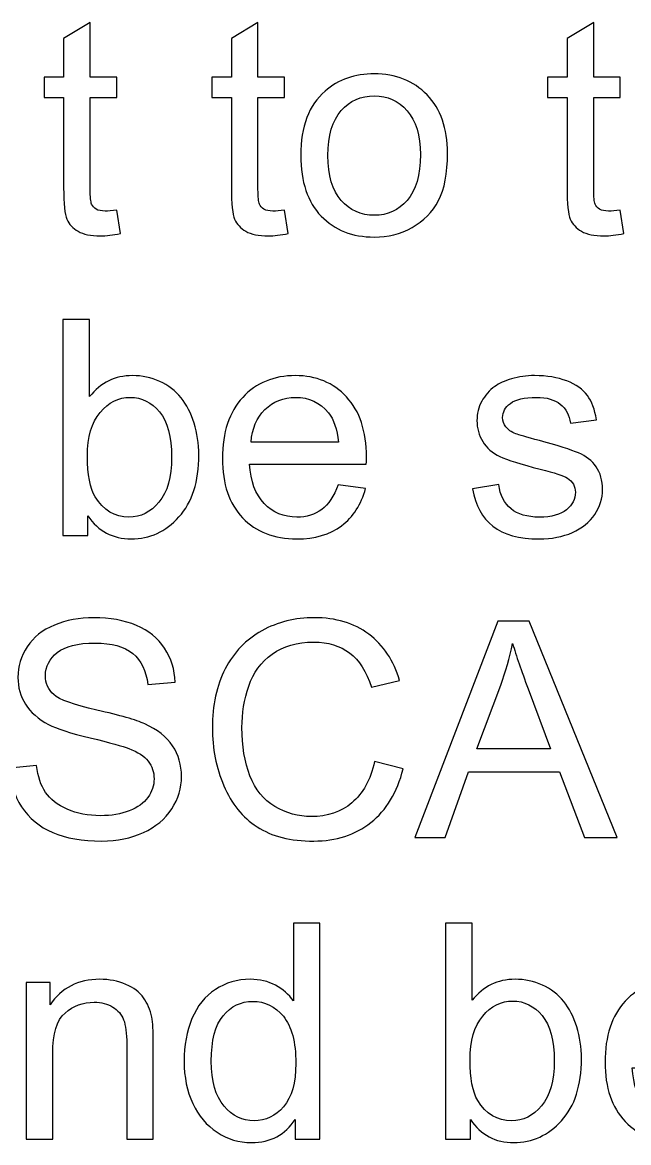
# Model space of a CAD drawing. Header units: centimetres. Extents: x -30.6 to 14.2, y -21.2 to 7.4.
# Drawn here: x -25.438 to -24.694, y 0.906 to 2.281 of the extents above; entities that cross this region are included whole.
import ezdxf

# ---------------------------------------------------------------- set-up
doc = ezdxf.new("R2010")
doc.units = ezdxf.units.CM
doc.header["$MEASUREMENT"] = 0
doc.layers.add('Layer 1', color=7, linetype='Continuous')

msp = doc.modelspace()

# ---------------------------------------------------------------- linework, layer by layer
at = {"layer": 'Layer 1'}
for points, knots in [([(-25.32169, 2.05035), (-25.32169, 2.05035), (-25.31725, 2.02158), (-25.31725, 2.02158), (-25.31725, 2.02158), (-25.32638, 2.01966), (-25.3346, 2.01868), (-25.34176, 2.01868), (-25.34176, 2.01868), (-25.35355, 2.01868), (-25.36269, 2.02053), (-25.36923, 2.0243), (-25.36923, 2.0243), (-25.37571, 2.02806), (-25.38028, 2.03294), (-25.38293, 2.03905), (-25.38293, 2.03905), (-25.38559, 2.04516), (-25.38689, 2.058), (-25.38689, 2.07757), (-25.38689, 2.07757), (-25.38689, 2.07757), (-25.38689, 2.18833), (-25.38689, 2.18833), (-25.38689, 2.18833), (-25.38689, 2.18833), (-25.41096, 2.18833), (-25.41096, 2.18833), (-25.41096, 2.18833), (-25.41096, 2.18833), (-25.41096, 2.21352), (-25.41096, 2.21352), (-25.41096, 2.21352), (-25.41096, 2.21352), (-25.38689, 2.21352), (-25.38689, 2.21352), (-25.38689, 2.21352), (-25.38689, 2.21352), (-25.38689, 2.26106), (-25.38689, 2.26106), (-25.38689, 2.26106), (-25.38689, 2.26106), (-25.35429, 2.28063), (-25.35429, 2.28063), (-25.35429, 2.28063), (-25.35429, 2.28063), (-25.35429, 2.21352), (-25.35429, 2.21352), (-25.35429, 2.21352), (-25.35429, 2.21352), (-25.32169, 2.21352), (-25.32169, 2.21352), (-25.32169, 2.21352), (-25.32169, 2.21352), (-25.32169, 2.18833), (-25.32169, 2.18833), (-25.32169, 2.18833), (-25.32169, 2.18833), (-25.35429, 2.18833), (-25.35429, 2.18833), (-25.35429, 2.18833), (-25.35429, 2.18833), (-25.35429, 2.07572), (-25.35429, 2.07572), (-25.35429, 2.07572), (-25.35429, 2.0664), (-25.35373, 2.06041), (-25.35256, 2.05776), (-25.35256, 2.05776), (-25.35145, 2.0551), (-25.3496, 2.053), (-25.347, 2.0514), (-25.347, 2.0514), (-25.34441, 2.04985), (-25.34071, 2.04905), (-25.33589, 2.04905), (-25.33589, 2.04905), (-25.33231, 2.04905), (-25.32756, 2.04948), (-25.32169, 2.05035)], [0, 0, 0, 0, 0.047619, 0.047619, 0.047619, 0.047619, 0.0952381, 0.0952381, 0.0952381, 0.0952381, 0.1428571, 0.1428571, 0.1428571, 0.1428571, 0.1904762, 0.1904762, 0.1904762, 0.1904762, 0.2380952, 0.2380952, 0.2380952, 0.2380952, 0.2857143, 0.2857143, 0.2857143, 0.2857143, 0.3333333, 0.3333333, 0.3333333, 0.3333333, 0.3809524, 0.3809524, 0.3809524, 0.3809524, 0.4285714, 0.4285714, 0.4285714, 0.4285714, 0.4761905, 0.4761905, 0.4761905, 0.4761905, 0.5238095, 0.5238095, 0.5238095, 0.5238095, 0.5714286, 0.5714286, 0.5714286, 0.5714286, 0.6190476, 0.6190476, 0.6190476, 0.6190476, 0.6666667, 0.6666667, 0.6666667, 0.6666667, 0.7142857, 0.7142857, 0.7142857, 0.7142857, 0.7619048, 0.7619048, 0.7619048, 0.7619048, 0.8095238, 0.8095238, 0.8095238, 0.8095238, 0.8571429, 0.8571429, 0.8571429, 0.8571429, 0.9047619, 0.9047619, 0.9047619, 0.9047619, 1, 1, 1, 1]), ([(-25.11585, 2.05035), (-25.11585, 2.05035), (-25.11141, 2.02158), (-25.11141, 2.02158), (-25.11141, 2.02158), (-25.12054, 2.01966), (-25.12876, 2.01868), (-25.13592, 2.01868), (-25.13592, 2.01868), (-25.14771, 2.01868), (-25.15685, 2.02053), (-25.16339, 2.0243), (-25.16339, 2.0243), (-25.16987, 2.02806), (-25.17444, 2.03294), (-25.17709, 2.03905), (-25.17709, 2.03905), (-25.17975, 2.04516), (-25.18105, 2.058), (-25.18105, 2.07757), (-25.18105, 2.07757), (-25.18105, 2.07757), (-25.18105, 2.18833), (-25.18105, 2.18833), (-25.18105, 2.18833), (-25.18105, 2.18833), (-25.20512, 2.18833), (-25.20512, 2.18833), (-25.20512, 2.18833), (-25.20512, 2.18833), (-25.20512, 2.21352), (-25.20512, 2.21352), (-25.20512, 2.21352), (-25.20512, 2.21352), (-25.18105, 2.21352), (-25.18105, 2.21352), (-25.18105, 2.21352), (-25.18105, 2.21352), (-25.18105, 2.26106), (-25.18105, 2.26106), (-25.18105, 2.26106), (-25.18105, 2.26106), (-25.14845, 2.28063), (-25.14845, 2.28063), (-25.14845, 2.28063), (-25.14845, 2.28063), (-25.14845, 2.21352), (-25.14845, 2.21352), (-25.14845, 2.21352), (-25.14845, 2.21352), (-25.11585, 2.21352), (-25.11585, 2.21352), (-25.11585, 2.21352), (-25.11585, 2.21352), (-25.11585, 2.18833), (-25.11585, 2.18833), (-25.11585, 2.18833), (-25.11585, 2.18833), (-25.14845, 2.18833), (-25.14845, 2.18833), (-25.14845, 2.18833), (-25.14845, 2.18833), (-25.14845, 2.07572), (-25.14845, 2.07572), (-25.14845, 2.07572), (-25.14845, 2.0664), (-25.14789, 2.06041), (-25.14672, 2.05776), (-25.14672, 2.05776), (-25.14561, 2.0551), (-25.14376, 2.053), (-25.14116, 2.0514), (-25.14116, 2.0514), (-25.13857, 2.04985), (-25.13487, 2.04905), (-25.13005, 2.04905), (-25.13005, 2.04905), (-25.12647, 2.04905), (-25.12172, 2.04948), (-25.11585, 2.05035)], [0, 0, 0, 0, 0.047619, 0.047619, 0.047619, 0.047619, 0.0952381, 0.0952381, 0.0952381, 0.0952381, 0.1428571, 0.1428571, 0.1428571, 0.1428571, 0.1904762, 0.1904762, 0.1904762, 0.1904762, 0.2380952, 0.2380952, 0.2380952, 0.2380952, 0.2857143, 0.2857143, 0.2857143, 0.2857143, 0.3333333, 0.3333333, 0.3333333, 0.3333333, 0.3809524, 0.3809524, 0.3809524, 0.3809524, 0.4285714, 0.4285714, 0.4285714, 0.4285714, 0.4761905, 0.4761905, 0.4761905, 0.4761905, 0.5238095, 0.5238095, 0.5238095, 0.5238095, 0.5714286, 0.5714286, 0.5714286, 0.5714286, 0.6190476, 0.6190476, 0.6190476, 0.6190476, 0.6666667, 0.6666667, 0.6666667, 0.6666667, 0.7142857, 0.7142857, 0.7142857, 0.7142857, 0.7619048, 0.7619048, 0.7619048, 0.7619048, 0.8095238, 0.8095238, 0.8095238, 0.8095238, 0.8571429, 0.8571429, 0.8571429, 0.8571429, 0.9047619, 0.9047619, 0.9047619, 0.9047619, 1, 1, 1, 1]), ([(-24.70399, 2.05035), (-24.70399, 2.05035), (-24.69955, 2.02158), (-24.69955, 2.02158), (-24.69955, 2.02158), (-24.70868, 2.01966), (-24.7169, 2.01868), (-24.72406, 2.01868), (-24.72406, 2.01868), (-24.73585, 2.01868), (-24.74499, 2.02053), (-24.75153, 2.0243), (-24.75153, 2.0243), (-24.75801, 2.02806), (-24.76258, 2.03294), (-24.76523, 2.03905), (-24.76523, 2.03905), (-24.76789, 2.04516), (-24.76919, 2.058), (-24.76919, 2.07757), (-24.76919, 2.07757), (-24.76919, 2.07757), (-24.76919, 2.18833), (-24.76919, 2.18833), (-24.76919, 2.18833), (-24.76919, 2.18833), (-24.79326, 2.18833), (-24.79326, 2.18833), (-24.79326, 2.18833), (-24.79326, 2.18833), (-24.79326, 2.21352), (-24.79326, 2.21352), (-24.79326, 2.21352), (-24.79326, 2.21352), (-24.76919, 2.21352), (-24.76919, 2.21352), (-24.76919, 2.21352), (-24.76919, 2.21352), (-24.76919, 2.26106), (-24.76919, 2.26106), (-24.76919, 2.26106), (-24.76919, 2.26106), (-24.73659, 2.28063), (-24.73659, 2.28063), (-24.73659, 2.28063), (-24.73659, 2.28063), (-24.73659, 2.21352), (-24.73659, 2.21352), (-24.73659, 2.21352), (-24.73659, 2.21352), (-24.70399, 2.21352), (-24.70399, 2.21352), (-24.70399, 2.21352), (-24.70399, 2.21352), (-24.70399, 2.18833), (-24.70399, 2.18833), (-24.70399, 2.18833), (-24.70399, 2.18833), (-24.73659, 2.18833), (-24.73659, 2.18833), (-24.73659, 2.18833), (-24.73659, 2.18833), (-24.73659, 2.07572), (-24.73659, 2.07572), (-24.73659, 2.07572), (-24.73659, 2.0664), (-24.73603, 2.06041), (-24.73486, 2.05776), (-24.73486, 2.05776), (-24.73375, 2.0551), (-24.7319, 2.053), (-24.7293, 2.0514), (-24.7293, 2.0514), (-24.72671, 2.04985), (-24.72301, 2.04905), (-24.71819, 2.04905), (-24.71819, 2.04905), (-24.71461, 2.04905), (-24.70986, 2.04948), (-24.70399, 2.05035)], [0, 0, 0, 0, 0.047619, 0.047619, 0.047619, 0.047619, 0.0952381, 0.0952381, 0.0952381, 0.0952381, 0.1428571, 0.1428571, 0.1428571, 0.1428571, 0.1904762, 0.1904762, 0.1904762, 0.1904762, 0.2380952, 0.2380952, 0.2380952, 0.2380952, 0.2857143, 0.2857143, 0.2857143, 0.2857143, 0.3333333, 0.3333333, 0.3333333, 0.3333333, 0.3809524, 0.3809524, 0.3809524, 0.3809524, 0.4285714, 0.4285714, 0.4285714, 0.4285714, 0.4761905, 0.4761905, 0.4761905, 0.4761905, 0.5238095, 0.5238095, 0.5238095, 0.5238095, 0.5714286, 0.5714286, 0.5714286, 0.5714286, 0.6190476, 0.6190476, 0.6190476, 0.6190476, 0.6666667, 0.6666667, 0.6666667, 0.6666667, 0.7142857, 0.7142857, 0.7142857, 0.7142857, 0.7619048, 0.7619048, 0.7619048, 0.7619048, 0.8095238, 0.8095238, 0.8095238, 0.8095238, 0.8571429, 0.8571429, 0.8571429, 0.8571429, 0.9047619, 0.9047619, 0.9047619, 0.9047619, 1, 1, 1, 1]), ([(-25.09591, 2.11739), (-25.09591, 2.15289), (-25.08603, 2.17919), (-25.06621, 2.19629), (-25.06621, 2.19629), (-25.04973, 2.21049), (-25.02954, 2.21759), (-25.00577, 2.21759), (-25.00577, 2.21759), (-24.97941, 2.21759), (-24.9578, 2.20895), (-24.94101, 2.19166), (-24.94101, 2.19166), (-24.92428, 2.17444), (-24.91588, 2.15055), (-24.91588, 2.12011), (-24.91588, 2.12011), (-24.91588, 2.09542), (-24.91959, 2.07603), (-24.92699, 2.06189), (-24.92699, 2.06189), (-24.9344, 2.04776), (-24.94521, 2.03677), (-24.95941, 2.02893), (-24.95941, 2.02893), (-24.97354, 2.02108), (-24.98904, 2.0172), (-25.00577, 2.0172), (-25.00577, 2.0172), (-25.03269, 2.0172), (-25.05442, 2.02578), (-25.07103, 2.043), (-25.07103, 2.043), (-25.08763, 2.06023), (-25.09591, 2.08504), (-25.09591, 2.11739)], [0, 0, 0, 0, 0.1, 0.1, 0.1, 0.1, 0.2, 0.2, 0.2, 0.2, 0.3, 0.3, 0.3, 0.3, 0.4, 0.4, 0.4, 0.4, 0.5, 0.5, 0.5, 0.5, 0.6, 0.6, 0.6, 0.6, 0.7, 0.7, 0.7, 0.7, 0.8, 0.8, 0.8, 0.8, 1, 1, 1, 1]), ([(-25.06257, 2.11733), (-25.06257, 2.09276), (-25.0572, 2.07436), (-25.04646, 2.0622), (-25.04646, 2.0622), (-25.03565, 2.04998), (-25.02213, 2.04387), (-25.00577, 2.04387), (-25.00577, 2.04387), (-24.9896, 2.04387), (-24.97614, 2.04998), (-24.96533, 2.06226), (-24.96533, 2.06226), (-24.95459, 2.07455), (-24.94922, 2.09325), (-24.94922, 2.11838), (-24.94922, 2.11838), (-24.94922, 2.14209), (-24.95465, 2.16005), (-24.96546, 2.17222), (-24.96546, 2.17222), (-24.97626, 2.18444), (-24.98972, 2.19055), (-25.00577, 2.19055), (-25.00577, 2.19055), (-25.02213, 2.19055), (-25.03565, 2.1845), (-25.04646, 2.17234), (-25.04646, 2.17234), (-25.0572, 2.16018), (-25.06257, 2.14184), (-25.06257, 2.11733)], [0, 0, 0, 0, 0.1111111, 0.1111111, 0.1111111, 0.1111111, 0.2222222, 0.2222222, 0.2222222, 0.2222222, 0.3333333, 0.3333333, 0.3333333, 0.3333333, 0.4444444, 0.4444444, 0.4444444, 0.4444444, 0.5555556, 0.5555556, 0.5555556, 0.5555556, 0.6666667, 0.6666667, 0.6666667, 0.6666667, 0.7777778, 0.7777778, 0.7777778, 0.7777778, 1, 1, 1, 1]), ([(-25.35736, 1.65085), (-25.35736, 1.65085), (-25.38773, 1.65085), (-25.38773, 1.65085), (-25.38773, 1.65085), (-25.38773, 1.65085), (-25.38773, 1.91607), (-25.38773, 1.91607), (-25.38773, 1.91607), (-25.38773, 1.91607), (-25.35514, 1.91607), (-25.35514, 1.91607), (-25.35514, 1.91607), (-25.35514, 1.91607), (-25.35514, 1.82143), (-25.35514, 1.82143), (-25.35514, 1.82143), (-25.34137, 1.83859), (-25.32384, 1.84717), (-25.30247, 1.84717), (-25.30247, 1.84717), (-25.29068, 1.84717), (-25.27945, 1.84483), (-25.26889, 1.84007), (-25.26889, 1.84007), (-25.25833, 1.83532), (-25.24969, 1.82859), (-25.24284, 1.82001), (-25.24284, 1.82001), (-25.23605, 1.81137), (-25.23067, 1.80099), (-25.22685, 1.78883), (-25.22685, 1.78883), (-25.22296, 1.77673), (-25.22104, 1.7637), (-25.22104, 1.74988), (-25.22104, 1.74988), (-25.22104, 1.71703), (-25.22919, 1.6916), (-25.24543, 1.67369), (-25.24543, 1.67369), (-25.26173, 1.65573), (-25.28124, 1.64678), (-25.30402, 1.64678), (-25.30402, 1.64678), (-25.32668, 1.64678), (-25.34446, 1.65622), (-25.35736, 1.67505), (-25.35736, 1.67505), (-25.35736, 1.67505), (-25.35736, 1.65085), (-25.35736, 1.65085)], [0, 0, 0, 0, 0.0714286, 0.0714286, 0.0714286, 0.0714286, 0.1428571, 0.1428571, 0.1428571, 0.1428571, 0.2142857, 0.2142857, 0.2142857, 0.2142857, 0.2857143, 0.2857143, 0.2857143, 0.2857143, 0.3571429, 0.3571429, 0.3571429, 0.3571429, 0.4285714, 0.4285714, 0.4285714, 0.4285714, 0.5, 0.5, 0.5, 0.5, 0.5714286, 0.5714286, 0.5714286, 0.5714286, 0.6428571, 0.6428571, 0.6428571, 0.6428571, 0.7142857, 0.7142857, 0.7142857, 0.7142857, 0.7857143, 0.7857143, 0.7857143, 0.7857143, 0.8571429, 0.8571429, 0.8571429, 0.8571429, 1, 1, 1, 1]), ([(-25.05021, 1.71308), (-25.05021, 1.71308), (-25.01651, 1.70864), (-25.01651, 1.70864), (-25.01651, 1.70864), (-25.02175, 1.68906), (-25.03157, 1.67382), (-25.04589, 1.66301), (-25.04589, 1.66301), (-25.06021, 1.65221), (-25.07849, 1.64678), (-25.10078, 1.64678), (-25.10078, 1.64678), (-25.1288, 1.64678), (-25.15103, 1.65542), (-25.16745, 1.6727), (-25.16745, 1.6727), (-25.18387, 1.68993), (-25.19208, 1.71419), (-25.19208, 1.74537), (-25.19208, 1.74537), (-25.19208, 1.7776), (-25.18381, 1.80266), (-25.1672, 1.82044), (-25.1672, 1.82044), (-25.1506, 1.83828), (-25.12905, 1.84717), (-25.10257, 1.84717), (-25.10257, 1.84717), (-25.07695, 1.84717), (-25.05602, 1.83847), (-25.03978, 1.821), (-25.03978, 1.821), (-25.02354, 1.80352), (-25.01539, 1.77895), (-25.01539, 1.74728), (-25.01539, 1.74728), (-25.01539, 1.74537), (-25.01546, 1.74247), (-25.01558, 1.73864), (-25.01558, 1.73864), (-25.01558, 1.73864), (-25.15875, 1.73864), (-25.15875, 1.73864), (-25.15875, 1.73864), (-25.15751, 1.71759), (-25.15159, 1.70141), (-25.14084, 1.69024), (-25.14084, 1.69024), (-25.13016, 1.67906), (-25.11677, 1.67345), (-25.10078, 1.67345), (-25.10078, 1.67345), (-25.08886, 1.67345), (-25.07867, 1.67659), (-25.07028, 1.68289), (-25.07028, 1.68289), (-25.06182, 1.68919), (-25.05515, 1.69925), (-25.05021, 1.71308)], [0, 0, 0, 0, 0.0625, 0.0625, 0.0625, 0.0625, 0.125, 0.125, 0.125, 0.125, 0.1875, 0.1875, 0.1875, 0.1875, 0.25, 0.25, 0.25, 0.25, 0.3125, 0.3125, 0.3125, 0.3125, 0.375, 0.375, 0.375, 0.375, 0.4375, 0.4375, 0.4375, 0.4375, 0.5, 0.5, 0.5, 0.5, 0.5625, 0.5625, 0.5625, 0.5625, 0.625, 0.625, 0.625, 0.625, 0.6875, 0.6875, 0.6875, 0.6875, 0.75, 0.75, 0.75, 0.75, 0.8125, 0.8125, 0.8125, 0.8125, 0.875, 0.875, 0.875, 0.875, 1, 1, 1, 1]), ([(-24.88537, 1.70827), (-24.88537, 1.70827), (-24.85314, 1.71345), (-24.85314, 1.71345), (-24.85314, 1.71345), (-24.85135, 1.70055), (-24.84629, 1.69067), (-24.83801, 1.68376), (-24.83801, 1.68376), (-24.82974, 1.6769), (-24.81814, 1.67345), (-24.80332, 1.67345), (-24.80332, 1.67345), (-24.78832, 1.67345), (-24.7772, 1.67647), (-24.76992, 1.68258), (-24.76992, 1.68258), (-24.7627, 1.68863), (-24.75905, 1.69579), (-24.75905, 1.70401), (-24.75905, 1.70401), (-24.75905, 1.71135), (-24.76233, 1.71716), (-24.76881, 1.72135), (-24.76881, 1.72135), (-24.77338, 1.72425), (-24.78449, 1.7279), (-24.80215, 1.7324), (-24.80215, 1.7324), (-24.82598, 1.73839), (-24.84246, 1.74358), (-24.85172, 1.74796), (-24.85172, 1.74796), (-24.86092, 1.75241), (-24.8679, 1.75846), (-24.87265, 1.76624), (-24.87265, 1.76624), (-24.8774, 1.77395), (-24.87981, 1.78253), (-24.87981, 1.79192), (-24.87981, 1.79192), (-24.87981, 1.8005), (-24.87784, 1.8084), (-24.87395, 1.81569), (-24.87395, 1.81569), (-24.86999, 1.82297), (-24.86469, 1.82902), (-24.85796, 1.83384), (-24.85796, 1.83384), (-24.85289, 1.83754), (-24.84598, 1.84069), (-24.83727, 1.84328), (-24.83727, 1.84328), (-24.82851, 1.84588), (-24.81919, 1.84717), (-24.80918, 1.84717), (-24.80918, 1.84717), (-24.79412, 1.84717), (-24.78091, 1.84501), (-24.76955, 1.84063), (-24.76955, 1.84063), (-24.75813, 1.83631), (-24.74973, 1.83038), (-24.7443, 1.82297), (-24.7443, 1.82297), (-24.73893, 1.8155), (-24.73516, 1.80556), (-24.73312, 1.79309), (-24.73312, 1.79309), (-24.73312, 1.79309), (-24.76498, 1.78865), (-24.76498, 1.78865), (-24.76498, 1.78865), (-24.7664, 1.79865), (-24.7706, 1.80649), (-24.77751, 1.81211), (-24.77751, 1.81211), (-24.78443, 1.81772), (-24.79418, 1.8205), (-24.80684, 1.8205), (-24.80684, 1.8205), (-24.82172, 1.8205), (-24.8324, 1.81803), (-24.83876, 1.81309), (-24.83876, 1.81309), (-24.84511, 1.80816), (-24.84832, 1.80235), (-24.84832, 1.79575), (-24.84832, 1.79575), (-24.84832, 1.79155), (-24.84703, 1.78772), (-24.84437, 1.78432), (-24.84437, 1.78432), (-24.84172, 1.78087), (-24.83758, 1.77797), (-24.8319, 1.77568), (-24.8319, 1.77568), (-24.82863, 1.77445), (-24.81912, 1.77167), (-24.8032, 1.76735), (-24.8032, 1.76735), (-24.78023, 1.76124), (-24.76418, 1.75617), (-24.75504, 1.75228), (-24.75504, 1.75228), (-24.7459, 1.74839), (-24.73874, 1.74265), (-24.73356, 1.73524), (-24.73356, 1.73524), (-24.72831, 1.72777), (-24.72572, 1.71851), (-24.72572, 1.7074), (-24.72572, 1.7074), (-24.72572, 1.6966), (-24.72886, 1.68641), (-24.73522, 1.67684), (-24.73522, 1.67684), (-24.74158, 1.66727), (-24.75072, 1.65986), (-24.76263, 1.65462), (-24.76263, 1.65462), (-24.77461, 1.64937), (-24.78813, 1.64678), (-24.8032, 1.64678), (-24.8032, 1.64678), (-24.82814, 1.64678), (-24.84721, 1.65196), (-24.8603, 1.66227), (-24.8603, 1.66227), (-24.87339, 1.67264), (-24.88172, 1.68795), (-24.88537, 1.70827)], [0, 0, 0, 0, 0.0294118, 0.0294118, 0.0294118, 0.0294118, 0.0588235, 0.0588235, 0.0588235, 0.0588235, 0.0882353, 0.0882353, 0.0882353, 0.0882353, 0.1176471, 0.1176471, 0.1176471, 0.1176471, 0.1470588, 0.1470588, 0.1470588, 0.1470588, 0.1764706, 0.1764706, 0.1764706, 0.1764706, 0.2058824, 0.2058824, 0.2058824, 0.2058824, 0.2352941, 0.2352941, 0.2352941, 0.2352941, 0.2647059, 0.2647059, 0.2647059, 0.2647059, 0.2941176, 0.2941176, 0.2941176, 0.2941176, 0.3235294, 0.3235294, 0.3235294, 0.3235294, 0.3529412, 0.3529412, 0.3529412, 0.3529412, 0.3823529, 0.3823529, 0.3823529, 0.3823529, 0.4117647, 0.4117647, 0.4117647, 0.4117647, 0.4411765, 0.4411765, 0.4411765, 0.4411765, 0.4705882, 0.4705882, 0.4705882, 0.4705882, 0.5, 0.5, 0.5, 0.5, 0.5294118, 0.5294118, 0.5294118, 0.5294118, 0.5588235, 0.5588235, 0.5588235, 0.5588235, 0.5882353, 0.5882353, 0.5882353, 0.5882353, 0.6176471, 0.6176471, 0.6176471, 0.6176471, 0.6470588, 0.6470588, 0.6470588, 0.6470588, 0.6764706, 0.6764706, 0.6764706, 0.6764706, 0.7058824, 0.7058824, 0.7058824, 0.7058824, 0.7352941, 0.7352941, 0.7352941, 0.7352941, 0.7647059, 0.7647059, 0.7647059, 0.7647059, 0.7941176, 0.7941176, 0.7941176, 0.7941176, 0.8235294, 0.8235294, 0.8235294, 0.8235294, 0.8529412, 0.8529412, 0.8529412, 0.8529412, 0.8823529, 0.8823529, 0.8823529, 0.8823529, 0.9117647, 0.9117647, 0.9117647, 0.9117647, 0.9411765, 0.9411765, 0.9411765, 0.9411765, 1, 1, 1, 1]), ([(-25.35773, 1.74839), (-25.35773, 1.72543), (-25.35458, 1.70882), (-25.34834, 1.69857), (-25.34834, 1.69857), (-25.3381, 1.68184), (-25.32427, 1.67345), (-25.3068, 1.67345), (-25.3068, 1.67345), (-25.29253, 1.67345), (-25.28025, 1.67962), (-25.26994, 1.69197), (-25.26994, 1.69197), (-25.25957, 1.70431), (-25.25438, 1.72271), (-25.25438, 1.74716), (-25.25438, 1.74716), (-25.25438, 1.77222), (-25.25932, 1.79068), (-25.26926, 1.8026), (-25.26926, 1.8026), (-25.2792, 1.81451), (-25.29124, 1.8205), (-25.30531, 1.8205), (-25.30531, 1.8205), (-25.31958, 1.8205), (-25.33186, 1.81433), (-25.34217, 1.80198), (-25.34217, 1.80198), (-25.35254, 1.78963), (-25.35773, 1.77179), (-25.35773, 1.74839)], [0, 0, 0, 0, 0.1111111, 0.1111111, 0.1111111, 0.1111111, 0.2222222, 0.2222222, 0.2222222, 0.2222222, 0.3333333, 0.3333333, 0.3333333, 0.3333333, 0.4444444, 0.4444444, 0.4444444, 0.4444444, 0.5555556, 0.5555556, 0.5555556, 0.5555556, 0.6666667, 0.6666667, 0.6666667, 0.6666667, 0.7777778, 0.7777778, 0.7777778, 0.7777778, 1, 1, 1, 1]), ([(-25.15689, 1.76531), (-25.15689, 1.76531), (-25.04984, 1.76531), (-25.04984, 1.76531), (-25.04984, 1.76531), (-25.05126, 1.78148), (-25.0554, 1.79359), (-25.06213, 1.80167), (-25.06213, 1.80167), (-25.07244, 1.81421), (-25.0859, 1.8205), (-25.10238, 1.8205), (-25.10238, 1.8205), (-25.11732, 1.8205), (-25.12985, 1.8155), (-25.14004, 1.8055), (-25.14004, 1.8055), (-25.15017, 1.7955), (-25.15578, 1.7821), (-25.15689, 1.76531)], [0, 0, 0, 0, 0.1666667, 0.1666667, 0.1666667, 0.1666667, 0.3333333, 0.3333333, 0.3333333, 0.3333333, 0.5, 0.5, 0.5, 0.5, 0.6666667, 0.6666667, 0.6666667, 0.6666667, 1, 1, 1, 1]), ([(-25.45302, 1.36563), (-25.45302, 1.36563), (-25.42005, 1.36859), (-25.42005, 1.36859), (-25.42005, 1.36859), (-25.41851, 1.35525), (-25.41487, 1.34433), (-25.40913, 1.33575), (-25.40913, 1.33575), (-25.40338, 1.32723), (-25.39449, 1.32031), (-25.38246, 1.315), (-25.38246, 1.315), (-25.37042, 1.30975), (-25.35683, 1.3071), (-25.34177, 1.3071), (-25.34177, 1.3071), (-25.32837, 1.3071), (-25.31658, 1.30908), (-25.30633, 1.31309), (-25.30633, 1.31309), (-25.29609, 1.3171), (-25.28849, 1.3226), (-25.28349, 1.32957), (-25.28349, 1.32957), (-25.27849, 1.33655), (-25.27596, 1.34414), (-25.27596, 1.35229), (-25.27596, 1.35229), (-25.27596, 1.36056), (-25.27837, 1.36779), (-25.28318, 1.37402), (-25.28318, 1.37402), (-25.288, 1.3802), (-25.29596, 1.38538), (-25.30708, 1.38964), (-25.30708, 1.38964), (-25.31417, 1.39236), (-25.32992, 1.39668), (-25.3543, 1.40255), (-25.3543, 1.40255), (-25.37869, 1.40841), (-25.39573, 1.4139), (-25.40548, 1.41909), (-25.40548, 1.41909), (-25.41814, 1.42576), (-25.42752, 1.43403), (-25.4337, 1.44385), (-25.4337, 1.44385), (-25.43993, 1.45366), (-25.44302, 1.46471), (-25.44302, 1.47688), (-25.44302, 1.47688), (-25.44302, 1.49033), (-25.43919, 1.50287), (-25.4316, 1.51447), (-25.4316, 1.51447), (-25.424, 1.52614), (-25.41295, 1.53497), (-25.39832, 1.54102), (-25.39832, 1.54102), (-25.38375, 1.54707), (-25.36752, 1.5501), (-25.34967, 1.5501), (-25.34967, 1.5501), (-25.33004, 1.5501), (-25.31269, 1.54695), (-25.29769, 1.54059), (-25.29769, 1.54059), (-25.28269, 1.53429), (-25.27114, 1.52497), (-25.26306, 1.51262), (-25.26306, 1.51262), (-25.25497, 1.50034), (-25.25065, 1.48638), (-25.25003, 1.47083), (-25.25003, 1.47083), (-25.25003, 1.47083), (-25.28374, 1.46823), (-25.28374, 1.46823), (-25.28374, 1.46823), (-25.28553, 1.48496), (-25.29164, 1.49762), (-25.30207, 1.50614), (-25.30207, 1.50614), (-25.31251, 1.51472), (-25.32794, 1.51898), (-25.34832, 1.51898), (-25.34832, 1.51898), (-25.36955, 1.51898), (-25.38505, 1.51509), (-25.39474, 1.50731), (-25.39474, 1.50731), (-25.40443, 1.49953), (-25.40931, 1.49015), (-25.40931, 1.47916), (-25.40931, 1.47916), (-25.40931, 1.46965), (-25.40585, 1.46181), (-25.399, 1.45564), (-25.399, 1.45564), (-25.39221, 1.44953), (-25.37462, 1.44317), (-25.34609, 1.43675), (-25.34609, 1.43675), (-25.31757, 1.43026), (-25.298, 1.42465), (-25.28738, 1.41983), (-25.28738, 1.41983), (-25.27201, 1.41273), (-25.26059, 1.40378), (-25.25324, 1.39285), (-25.25324, 1.39285), (-25.24589, 1.38199), (-25.24225, 1.36945), (-25.24225, 1.35525), (-25.24225, 1.35525), (-25.24225, 1.34112), (-25.24626, 1.32791), (-25.25435, 1.31543), (-25.25435, 1.31543), (-25.26244, 1.30296), (-25.27398, 1.29327), (-25.28911, 1.28636), (-25.28911, 1.28636), (-25.30424, 1.27944), (-25.32121, 1.27598), (-25.34017, 1.27598), (-25.34017, 1.27598), (-25.36412, 1.27598), (-25.38418, 1.2795), (-25.40036, 1.28648), (-25.40036, 1.28648), (-25.4166, 1.29346), (-25.42925, 1.30395), (-25.43845, 1.31803), (-25.43845, 1.31803), (-25.44771, 1.33204), (-25.45253, 1.34791), (-25.45302, 1.36563)], [0, 0, 0, 0, 0.0277778, 0.0277778, 0.0277778, 0.0277778, 0.0555556, 0.0555556, 0.0555556, 0.0555556, 0.0833333, 0.0833333, 0.0833333, 0.0833333, 0.1111111, 0.1111111, 0.1111111, 0.1111111, 0.1388889, 0.1388889, 0.1388889, 0.1388889, 0.1666667, 0.1666667, 0.1666667, 0.1666667, 0.1944444, 0.1944444, 0.1944444, 0.1944444, 0.2222222, 0.2222222, 0.2222222, 0.2222222, 0.25, 0.25, 0.25, 0.25, 0.2777778, 0.2777778, 0.2777778, 0.2777778, 0.3055556, 0.3055556, 0.3055556, 0.3055556, 0.3333333, 0.3333333, 0.3333333, 0.3333333, 0.3611111, 0.3611111, 0.3611111, 0.3611111, 0.3888889, 0.3888889, 0.3888889, 0.3888889, 0.4166667, 0.4166667, 0.4166667, 0.4166667, 0.4444444, 0.4444444, 0.4444444, 0.4444444, 0.4722222, 0.4722222, 0.4722222, 0.4722222, 0.5, 0.5, 0.5, 0.5, 0.5277778, 0.5277778, 0.5277778, 0.5277778, 0.5555556, 0.5555556, 0.5555556, 0.5555556, 0.5833333, 0.5833333, 0.5833333, 0.5833333, 0.6111111, 0.6111111, 0.6111111, 0.6111111, 0.6388889, 0.6388889, 0.6388889, 0.6388889, 0.6666667, 0.6666667, 0.6666667, 0.6666667, 0.6944444, 0.6944444, 0.6944444, 0.6944444, 0.7222222, 0.7222222, 0.7222222, 0.7222222, 0.75, 0.75, 0.75, 0.75, 0.7777778, 0.7777778, 0.7777778, 0.7777778, 0.8055556, 0.8055556, 0.8055556, 0.8055556, 0.8333333, 0.8333333, 0.8333333, 0.8333333, 0.8611111, 0.8611111, 0.8611111, 0.8611111, 0.8888889, 0.8888889, 0.8888889, 0.8888889, 0.9166667, 0.9166667, 0.9166667, 0.9166667, 0.9444444, 0.9444444, 0.9444444, 0.9444444, 1, 1, 1, 1]), ([(-25.00555, 1.37347), (-25.00555, 1.37347), (-24.97036, 1.36458), (-24.97036, 1.36458), (-24.97036, 1.36458), (-24.97771, 1.33575), (-24.99092, 1.31383), (-25.01, 1.2987), (-25.01, 1.2987), (-25.02908, 1.28358), (-25.05241, 1.27598), (-25.08001, 1.27598), (-25.08001, 1.27598), (-25.10853, 1.27598), (-25.13174, 1.28179), (-25.14965, 1.29346), (-25.14965, 1.29346), (-25.16755, 1.30506), (-25.18113, 1.32192), (-25.19045, 1.34396), (-25.19045, 1.34396), (-25.19978, 1.36606), (-25.20447, 1.3897), (-25.20447, 1.41502), (-25.20447, 1.41502), (-25.20447, 1.44261), (-25.19922, 1.46669), (-25.18866, 1.48725), (-25.18866, 1.48725), (-25.17811, 1.50781), (-25.16311, 1.52343), (-25.14366, 1.53411), (-25.14366, 1.53411), (-25.12421, 1.54479), (-25.10279, 1.5501), (-25.07945, 1.5501), (-25.07945, 1.5501), (-25.05291, 1.5501), (-25.03062, 1.54337), (-25.01259, 1.52985), (-25.01259, 1.52985), (-24.9945, 1.51633), (-24.98191, 1.49737), (-24.97481, 1.47292), (-24.97481, 1.47292), (-24.97481, 1.47292), (-25.00926, 1.46478), (-25.00926, 1.46478), (-25.00926, 1.46478), (-25.01537, 1.48404), (-25.02432, 1.49811), (-25.03599, 1.50688), (-25.03599, 1.50688), (-25.04766, 1.51571), (-25.06235, 1.52009), (-25.08007, 1.52009), (-25.08007, 1.52009), (-25.10038, 1.52009), (-25.11742, 1.51521), (-25.13106, 1.50546), (-25.13106, 1.50546), (-25.14471, 1.49571), (-25.15434, 1.48256), (-25.15983, 1.46613), (-25.15983, 1.46613), (-25.16539, 1.44965), (-25.16817, 1.43267), (-25.16817, 1.4152), (-25.16817, 1.4152), (-25.16817, 1.39267), (-25.1649, 1.37297), (-25.15835, 1.35618), (-25.15835, 1.35618), (-25.15181, 1.33933), (-25.14162, 1.32679), (-25.12779, 1.31846), (-25.12779, 1.31846), (-25.11396, 1.31013), (-25.09902, 1.30599), (-25.08291, 1.30599), (-25.08291, 1.30599), (-25.06328, 1.30599), (-25.04673, 1.31167), (-25.03315, 1.32297), (-25.03315, 1.32297), (-25.01957, 1.33433), (-25.01037, 1.35112), (-25.00555, 1.37347)], [0, 0, 0, 0, 0.0434783, 0.0434783, 0.0434783, 0.0434783, 0.0869565, 0.0869565, 0.0869565, 0.0869565, 0.1304348, 0.1304348, 0.1304348, 0.1304348, 0.173913, 0.173913, 0.173913, 0.173913, 0.2173913, 0.2173913, 0.2173913, 0.2173913, 0.2608696, 0.2608696, 0.2608696, 0.2608696, 0.3043478, 0.3043478, 0.3043478, 0.3043478, 0.3478261, 0.3478261, 0.3478261, 0.3478261, 0.3913043, 0.3913043, 0.3913043, 0.3913043, 0.4347826, 0.4347826, 0.4347826, 0.4347826, 0.4782609, 0.4782609, 0.4782609, 0.4782609, 0.5217391, 0.5217391, 0.5217391, 0.5217391, 0.5652174, 0.5652174, 0.5652174, 0.5652174, 0.6086957, 0.6086957, 0.6086957, 0.6086957, 0.6521739, 0.6521739, 0.6521739, 0.6521739, 0.6956522, 0.6956522, 0.6956522, 0.6956522, 0.7391304, 0.7391304, 0.7391304, 0.7391304, 0.7826087, 0.7826087, 0.7826087, 0.7826087, 0.826087, 0.826087, 0.826087, 0.826087, 0.8695652, 0.8695652, 0.8695652, 0.8695652, 0.9130435, 0.9130435, 0.9130435, 0.9130435, 1, 1, 1, 1]), ([(-24.95605, 1.28043), (-24.95605, 1.28043), (-24.8543, 1.54565), (-24.8543, 1.54565), (-24.8543, 1.54565), (-24.8543, 1.54565), (-24.81572, 1.54565), (-24.81572, 1.54565), (-24.81572, 1.54565), (-24.81572, 1.54565), (-24.70774, 1.28043), (-24.70774, 1.28043), (-24.70774, 1.28043), (-24.70774, 1.28043), (-24.74768, 1.28043), (-24.74768, 1.28043), (-24.74768, 1.28043), (-24.74768, 1.28043), (-24.77837, 1.36081), (-24.77837, 1.36081), (-24.77837, 1.36081), (-24.77837, 1.36081), (-24.89005, 1.36081), (-24.89005, 1.36081), (-24.89005, 1.36081), (-24.89005, 1.36081), (-24.91882, 1.28043), (-24.91882, 1.28043), (-24.91882, 1.28043), (-24.91882, 1.28043), (-24.95605, 1.28043), (-24.95605, 1.28043)], [0, 0, 0, 0, 0.1111111, 0.1111111, 0.1111111, 0.1111111, 0.2222222, 0.2222222, 0.2222222, 0.2222222, 0.3333333, 0.3333333, 0.3333333, 0.3333333, 0.4444444, 0.4444444, 0.4444444, 0.4444444, 0.5555556, 0.5555556, 0.5555556, 0.5555556, 0.6666667, 0.6666667, 0.6666667, 0.6666667, 0.7777778, 0.7777778, 0.7777778, 0.7777778, 1, 1, 1, 1]), ([(-24.87974, 1.38933), (-24.87974, 1.38933), (-24.78936, 1.38933), (-24.78936, 1.38933), (-24.78936, 1.38933), (-24.78936, 1.38933), (-24.81701, 1.46286), (-24.81701, 1.46286), (-24.81701, 1.46286), (-24.82535, 1.48521), (-24.83165, 1.50367), (-24.83603, 1.51824), (-24.83603, 1.51824), (-24.83967, 1.50095), (-24.84455, 1.48398), (-24.85066, 1.46718), (-24.85066, 1.46718), (-24.85066, 1.46718), (-24.87974, 1.38933), (-24.87974, 1.38933)], [0, 0, 0, 0, 0.1666667, 0.1666667, 0.1666667, 0.1666667, 0.3333333, 0.3333333, 0.3333333, 0.3333333, 0.5, 0.5, 0.5, 0.5, 0.6666667, 0.6666667, 0.6666667, 0.6666667, 1, 1, 1, 1]), ([(-25.10276, 0.91001), (-25.10276, 0.91001), (-25.10276, 0.9344), (-25.10276, 0.9344), (-25.10276, 0.9344), (-25.11492, 0.91544), (-25.13283, 0.90594), (-25.15647, 0.90594), (-25.15647, 0.90594), (-25.17178, 0.90594), (-25.18586, 0.91013), (-25.19864, 0.91859), (-25.19864, 0.91859), (-25.21148, 0.92699), (-25.22142, 0.93878), (-25.22852, 0.95384), (-25.22852, 0.95384), (-25.23556, 0.96897), (-25.23908, 0.98632), (-25.23908, 1.00595), (-25.23908, 1.00595), (-25.23908, 1.02509), (-25.23587, 1.04244), (-25.22951, 1.05805), (-25.22951, 1.05805), (-25.22309, 1.07361), (-25.21352, 1.08559), (-25.20074, 1.09386), (-25.20074, 1.09386), (-25.18802, 1.1022), (-25.1737, 1.10633), (-25.15795, 1.10633), (-25.15795, 1.10633), (-25.14635, 1.10633), (-25.13604, 1.10386), (-25.12702, 1.09899), (-25.12702, 1.09899), (-25.11801, 1.09411), (-25.11066, 1.08769), (-25.10498, 1.07985), (-25.10498, 1.07985), (-25.10498, 1.07985), (-25.10498, 1.17523), (-25.10498, 1.17523), (-25.10498, 1.17523), (-25.10498, 1.17523), (-25.07239, 1.17523), (-25.07239, 1.17523), (-25.07239, 1.17523), (-25.07239, 1.17523), (-25.07239, 0.91001), (-25.07239, 0.91001), (-25.07239, 0.91001), (-25.07239, 0.91001), (-25.10276, 0.91001), (-25.10276, 0.91001)], [0, 0, 0, 0, 0.0666667, 0.0666667, 0.0666667, 0.0666667, 0.1333333, 0.1333333, 0.1333333, 0.1333333, 0.2, 0.2, 0.2, 0.2, 0.2666667, 0.2666667, 0.2666667, 0.2666667, 0.3333333, 0.3333333, 0.3333333, 0.3333333, 0.4, 0.4, 0.4, 0.4, 0.4666667, 0.4666667, 0.4666667, 0.4666667, 0.5333333, 0.5333333, 0.5333333, 0.5333333, 0.6, 0.6, 0.6, 0.6, 0.6666667, 0.6666667, 0.6666667, 0.6666667, 0.7333333, 0.7333333, 0.7333333, 0.7333333, 0.8, 0.8, 0.8, 0.8, 0.8666667, 0.8666667, 0.8666667, 0.8666667, 1, 1, 1, 1]), ([(-24.88791, 0.91001), (-24.88791, 0.91001), (-24.91828, 0.91001), (-24.91828, 0.91001), (-24.91828, 0.91001), (-24.91828, 0.91001), (-24.91828, 1.17523), (-24.91828, 1.17523), (-24.91828, 1.17523), (-24.91828, 1.17523), (-24.88569, 1.17523), (-24.88569, 1.17523), (-24.88569, 1.17523), (-24.88569, 1.17523), (-24.88569, 1.08059), (-24.88569, 1.08059), (-24.88569, 1.08059), (-24.87192, 1.09775), (-24.85439, 1.10633), (-24.83302, 1.10633), (-24.83302, 1.10633), (-24.82123, 1.10633), (-24.81, 1.10399), (-24.79944, 1.09923), (-24.79944, 1.09923), (-24.78888, 1.09448), (-24.78024, 1.08775), (-24.77339, 1.07917), (-24.77339, 1.07917), (-24.7666, 1.07053), (-24.76122, 1.06015), (-24.7574, 1.04799), (-24.7574, 1.04799), (-24.75351, 1.03589), (-24.75159, 1.02286), (-24.75159, 1.00904), (-24.75159, 1.00904), (-24.75159, 0.97619), (-24.75974, 0.95076), (-24.77598, 0.93285), (-24.77598, 0.93285), (-24.79228, 0.91489), (-24.81179, 0.90594), (-24.83457, 0.90594), (-24.83457, 0.90594), (-24.85723, 0.90594), (-24.87501, 0.91538), (-24.88791, 0.93421), (-24.88791, 0.93421), (-24.88791, 0.93421), (-24.88791, 0.91001), (-24.88791, 0.91001)], [0, 0, 0, 0, 0.0714286, 0.0714286, 0.0714286, 0.0714286, 0.1428571, 0.1428571, 0.1428571, 0.1428571, 0.2142857, 0.2142857, 0.2142857, 0.2142857, 0.2857143, 0.2857143, 0.2857143, 0.2857143, 0.3571429, 0.3571429, 0.3571429, 0.3571429, 0.4285714, 0.4285714, 0.4285714, 0.4285714, 0.5, 0.5, 0.5, 0.5, 0.5714286, 0.5714286, 0.5714286, 0.5714286, 0.6428571, 0.6428571, 0.6428571, 0.6428571, 0.7142857, 0.7142857, 0.7142857, 0.7142857, 0.7857143, 0.7857143, 0.7857143, 0.7857143, 0.8571429, 0.8571429, 0.8571429, 0.8571429, 1, 1, 1, 1]), ([(-25.43287, 0.91001), (-25.43287, 0.91001), (-25.43287, 1.10226), (-25.43287, 1.10226), (-25.43287, 1.10226), (-25.43287, 1.10226), (-25.40361, 1.10226), (-25.40361, 1.10226), (-25.40361, 1.10226), (-25.40361, 1.10226), (-25.40361, 1.07497), (-25.40361, 1.07497), (-25.40361, 1.07497), (-25.38953, 1.0959), (-25.36916, 1.10633), (-25.34255, 1.10633), (-25.34255, 1.10633), (-25.33095, 1.10633), (-25.32033, 1.10423), (-25.31063, 1.1001), (-25.31063, 1.1001), (-25.30094, 1.09596), (-25.29366, 1.09047), (-25.28884, 1.08374), (-25.28884, 1.08374), (-25.28403, 1.07701), (-25.28063, 1.06898), (-25.27872, 1.05972), (-25.27872, 1.05972), (-25.27754, 1.05367), (-25.27693, 1.04311), (-25.27693, 1.02805), (-25.27693, 1.02805), (-25.27693, 1.02805), (-25.27693, 0.91001), (-25.27693, 0.91001), (-25.27693, 0.91001), (-25.27693, 0.91001), (-25.30952, 0.91001), (-25.30952, 0.91001), (-25.30952, 0.91001), (-25.30952, 0.91001), (-25.30952, 1.02682), (-25.30952, 1.02682), (-25.30952, 1.02682), (-25.30952, 1.04009), (-25.31076, 1.05003), (-25.31329, 1.05657), (-25.31329, 1.05657), (-25.31582, 1.06312), (-25.32033, 1.06836), (-25.32675, 1.07232), (-25.32675, 1.07232), (-25.33317, 1.07621), (-25.34076, 1.07818), (-25.3494, 1.07818), (-25.3494, 1.07818), (-25.36323, 1.07818), (-25.37515, 1.0738), (-25.38521, 1.06497), (-25.38521, 1.06497), (-25.39527, 1.0562), (-25.40028, 1.03947), (-25.40028, 1.0149), (-25.40028, 1.0149), (-25.40028, 1.0149), (-25.40028, 0.91001), (-25.40028, 0.91001), (-25.40028, 0.91001), (-25.40028, 0.91001), (-25.43287, 0.91001), (-25.43287, 0.91001)], [0, 0, 0, 0, 0.0526316, 0.0526316, 0.0526316, 0.0526316, 0.1052632, 0.1052632, 0.1052632, 0.1052632, 0.1578947, 0.1578947, 0.1578947, 0.1578947, 0.2105263, 0.2105263, 0.2105263, 0.2105263, 0.2631579, 0.2631579, 0.2631579, 0.2631579, 0.3157895, 0.3157895, 0.3157895, 0.3157895, 0.3684211, 0.3684211, 0.3684211, 0.3684211, 0.4210526, 0.4210526, 0.4210526, 0.4210526, 0.4736842, 0.4736842, 0.4736842, 0.4736842, 0.5263158, 0.5263158, 0.5263158, 0.5263158, 0.5789474, 0.5789474, 0.5789474, 0.5789474, 0.6315789, 0.6315789, 0.6315789, 0.6315789, 0.6842105, 0.6842105, 0.6842105, 0.6842105, 0.7368421, 0.7368421, 0.7368421, 0.7368421, 0.7894737, 0.7894737, 0.7894737, 0.7894737, 0.8421053, 0.8421053, 0.8421053, 0.8421053, 0.8947368, 0.8947368, 0.8947368, 0.8947368, 1, 1, 1, 1]), ([(-24.58076, 0.97224), (-24.58076, 0.97224), (-24.54706, 0.9678), (-24.54706, 0.9678), (-24.54706, 0.9678), (-24.5523, 0.94822), (-24.56212, 0.93298), (-24.57644, 0.92217), (-24.57644, 0.92217), (-24.59076, 0.91137), (-24.60904, 0.90594), (-24.63133, 0.90594), (-24.63133, 0.90594), (-24.65935, 0.90594), (-24.68158, 0.91458), (-24.698, 0.93186), (-24.698, 0.93186), (-24.71442, 0.94909), (-24.72263, 0.97335), (-24.72263, 1.00453), (-24.72263, 1.00453), (-24.72263, 1.03676), (-24.71436, 1.06182), (-24.69775, 1.0796), (-24.69775, 1.0796), (-24.68115, 1.09744), (-24.6596, 1.10633), (-24.63312, 1.10633), (-24.63312, 1.10633), (-24.6075, 1.10633), (-24.58657, 1.09763), (-24.57033, 1.08016), (-24.57033, 1.08016), (-24.55409, 1.06268), (-24.54594, 1.03811), (-24.54594, 1.00644), (-24.54594, 1.00644), (-24.54594, 1.00453), (-24.54601, 1.00163), (-24.54613, 0.9978), (-24.54613, 0.9978), (-24.54613, 0.9978), (-24.6893, 0.9978), (-24.6893, 0.9978), (-24.6893, 0.9978), (-24.68806, 0.97675), (-24.68214, 0.96057), (-24.67139, 0.9494), (-24.67139, 0.9494), (-24.66071, 0.93822), (-24.64732, 0.93261), (-24.63133, 0.93261), (-24.63133, 0.93261), (-24.61941, 0.93261), (-24.60922, 0.93575), (-24.60083, 0.94205), (-24.60083, 0.94205), (-24.59237, 0.94835), (-24.5857, 0.95841), (-24.58076, 0.97224)], [0, 0, 0, 0, 0.0625, 0.0625, 0.0625, 0.0625, 0.125, 0.125, 0.125, 0.125, 0.1875, 0.1875, 0.1875, 0.1875, 0.25, 0.25, 0.25, 0.25, 0.3125, 0.3125, 0.3125, 0.3125, 0.375, 0.375, 0.375, 0.375, 0.4375, 0.4375, 0.4375, 0.4375, 0.5, 0.5, 0.5, 0.5, 0.5625, 0.5625, 0.5625, 0.5625, 0.625, 0.625, 0.625, 0.625, 0.6875, 0.6875, 0.6875, 0.6875, 0.75, 0.75, 0.75, 0.75, 0.8125, 0.8125, 0.8125, 0.8125, 0.875, 0.875, 0.875, 0.875, 1, 1, 1, 1]), ([(-25.20574, 1.00589), (-25.20574, 0.98132), (-25.20055, 0.96298), (-25.19012, 0.95082), (-25.19012, 0.95082), (-25.17975, 0.93866), (-25.16746, 0.93261), (-25.15332, 0.93261), (-25.15332, 0.93261), (-25.13906, 0.93261), (-25.12696, 0.93841), (-25.11696, 0.95002), (-25.11696, 0.95002), (-25.10702, 0.96162), (-25.10202, 0.97934), (-25.10202, 1.00317), (-25.10202, 1.00317), (-25.10202, 1.02935), (-25.10708, 1.04861), (-25.11727, 1.06089), (-25.11727, 1.06089), (-25.12739, 1.07318), (-25.13993, 1.07929), (-25.15481, 1.07929), (-25.15481, 1.07929), (-25.16931, 1.07929), (-25.18141, 1.07343), (-25.19117, 1.06164), (-25.19117, 1.06164), (-25.20086, 1.04984), (-25.20574, 1.03126), (-25.20574, 1.00589)], [0, 0, 0, 0, 0.1111111, 0.1111111, 0.1111111, 0.1111111, 0.2222222, 0.2222222, 0.2222222, 0.2222222, 0.3333333, 0.3333333, 0.3333333, 0.3333333, 0.4444444, 0.4444444, 0.4444444, 0.4444444, 0.5555556, 0.5555556, 0.5555556, 0.5555556, 0.6666667, 0.6666667, 0.6666667, 0.6666667, 0.7777778, 0.7777778, 0.7777778, 0.7777778, 1, 1, 1, 1]), ([(-24.88828, 1.00755), (-24.88828, 0.98459), (-24.88513, 0.96798), (-24.87889, 0.95773), (-24.87889, 0.95773), (-24.86865, 0.941), (-24.85482, 0.93261), (-24.83735, 0.93261), (-24.83735, 0.93261), (-24.82308, 0.93261), (-24.8108, 0.93878), (-24.80049, 0.95113), (-24.80049, 0.95113), (-24.79012, 0.96347), (-24.78493, 0.98187), (-24.78493, 1.00632), (-24.78493, 1.00632), (-24.78493, 1.03138), (-24.78987, 1.04984), (-24.79981, 1.06176), (-24.79981, 1.06176), (-24.80975, 1.07367), (-24.82179, 1.07966), (-24.83586, 1.07966), (-24.83586, 1.07966), (-24.85013, 1.07966), (-24.86241, 1.07349), (-24.87272, 1.06114), (-24.87272, 1.06114), (-24.88309, 1.04879), (-24.88828, 1.03095), (-24.88828, 1.00755)], [0, 0, 0, 0, 0.1111111, 0.1111111, 0.1111111, 0.1111111, 0.2222222, 0.2222222, 0.2222222, 0.2222222, 0.3333333, 0.3333333, 0.3333333, 0.3333333, 0.4444444, 0.4444444, 0.4444444, 0.4444444, 0.5555556, 0.5555556, 0.5555556, 0.5555556, 0.6666667, 0.6666667, 0.6666667, 0.6666667, 0.7777778, 0.7777778, 0.7777778, 0.7777778, 1, 1, 1, 1])]:
    msp.add_open_spline(points, degree=3, knots=knots, dxfattribs=at)

doc.saveas('drawing.dxf')
